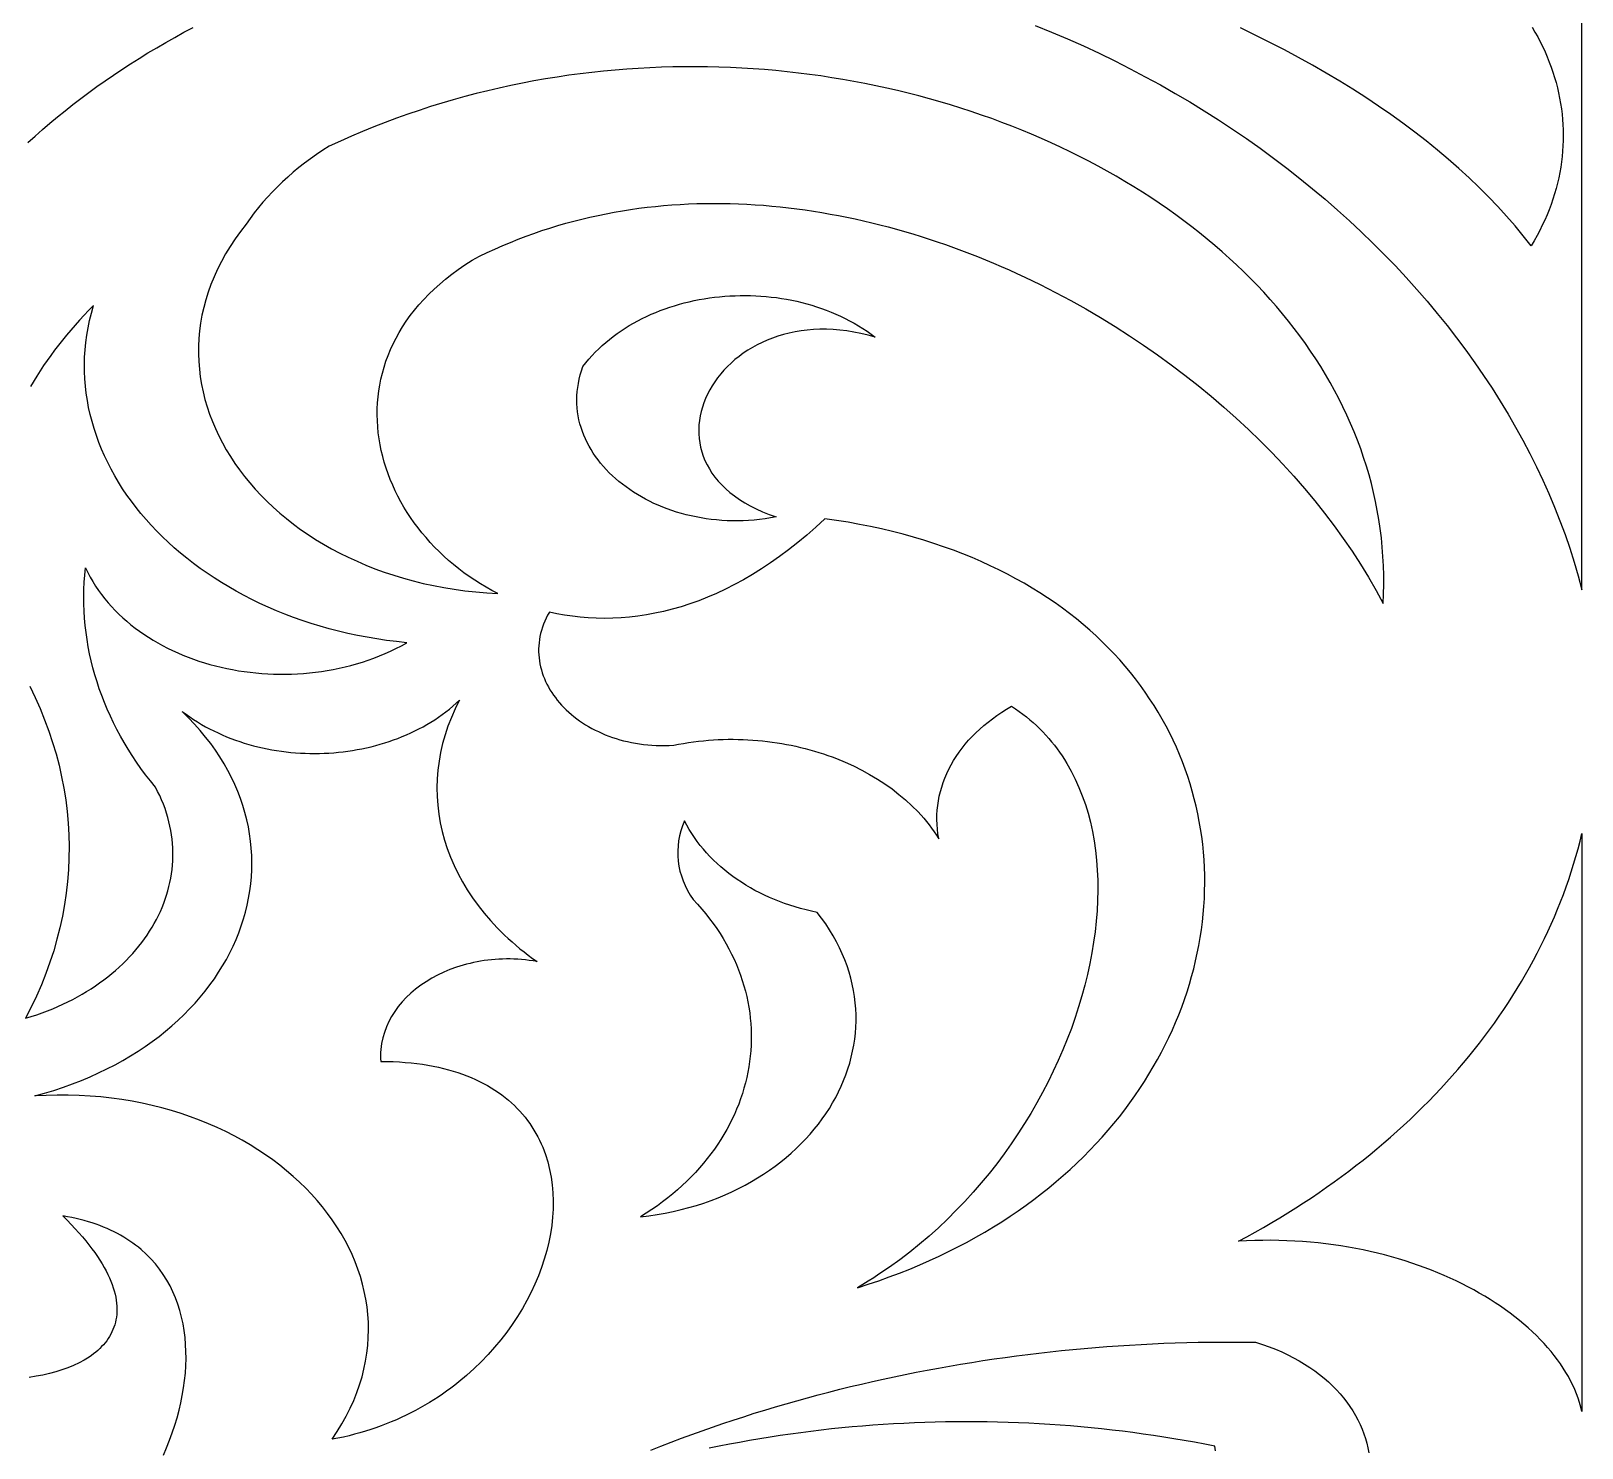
# Model space of a CAD drawing. Extents: x -1145 to -490, y -328 to 327.
# Drawn here: x -1092.2 to -1020, y 41 to 106.9 of the extents above; entities that cross this region are included whole.
import ezdxf

# ---------------------------------------------------------------- set-up
doc = ezdxf.new("R2010")
doc.units = 0
doc.layers.add('LAYER_1', color=18, linetype='CONTINUOUS')

msp = doc.modelspace()

# ---------------------------------------------------------------- linework, layer by layer
at = {"layer": 'LAYER_1'}
for points in [[(-1045.436, 107.208), (-1044.681, 106.9), (-1043.933, 106.581), (-1043.193, 106.252), (-1042.461, 105.911), (-1041.737, 105.559), (-1041.021, 105.197), (-1040.313, 104.824), (-1039.614, 104.441), (-1038.924, 104.048), (-1038.242, 103.646), (-1037.57, 103.233), (-1036.906, 102.811), (-1036.252, 102.38), (-1035.608, 101.94), (-1034.973, 101.491), (-1034.348, 101.033), (-1033.734, 100.567), (-1033.129, 100.092), (-1032.535, 99.609), (-1031.951, 99.118), (-1031.378, 98.619), (-1030.816, 98.113), (-1030.265, 97.599), (-1029.725, 97.078), (-1029.196, 96.55), (-1028.679, 96.015), (-1028.174, 95.474), (-1027.68, 94.926), (-1027.199, 94.371), (-1026.73, 93.811), (-1026.273, 93.244), (-1025.829, 92.672), (-1025.398, 92.094), (-1024.979, 91.511), (-1024.574, 90.922), (-1024.181, 90.329), (-1023.802, 89.73), (-1023.437, 89.127), (-1023.085, 88.52), (-1022.748, 87.908), (-1022.424, 87.292), (-1022.115, 86.673), (-1021.82, 86.049), (-1021.539, 85.422), (-1021.274, 84.792), (-1021.023, 84.158), (-1020.787, 83.522), (-1020.567, 82.882), (-1020.362, 82.24), (-1020.172, 81.596), (-1019.999, 80.949), (-1019.999, 118.664)], [(-1092.298, 101.757), (-1091.964, 102.061), (-1091.624, 102.361), (-1091.279, 102.658), (-1090.929, 102.951), (-1090.573, 103.241), (-1090.212, 103.527), (-1089.845, 103.809), (-1089.473, 104.087), (-1089.095, 104.362), (-1088.713, 104.633), (-1088.325, 104.9), (-1087.932, 105.163), (-1087.534, 105.422), (-1087.131, 105.677), (-1086.722, 105.928), (-1086.309, 106.174), (-1085.891, 106.417), (-1085.468, 106.655), (-1085.04, 106.889), (-1084.608, 107.119)], [(-1022.316, 107.127), (-1022.184, 106.9), (-1022.058, 106.672), (-1021.938, 106.442), (-1021.824, 106.211), (-1021.717, 105.978), (-1021.616, 105.743), (-1021.521, 105.507), (-1021.433, 105.27), (-1021.351, 105.031), (-1021.275, 104.791), (-1021.206, 104.55), (-1021.143, 104.308), (-1021.087, 104.065), (-1021.037, 103.821), (-1020.993, 103.577), (-1020.956, 103.331), (-1020.926, 103.085), (-1020.902, 102.839), (-1020.885, 102.592), (-1020.875, 102.344), (-1020.871, 102.096), (-1020.873, 101.848), (-1020.883, 101.6), (-1020.899, 101.352), (-1020.922, 101.103), (-1020.951, 100.855), (-1020.988, 100.607), (-1021.031, 100.359), (-1021.081, 100.111), (-1021.138, 99.864), (-1021.201, 99.617), (-1021.272, 99.37), (-1021.349, 99.125), (-1021.434, 98.88), (-1021.525, 98.635), (-1021.624, 98.392), (-1021.729, 98.149), (-1021.842, 97.908), (-1021.961, 97.668), (-1022.088, 97.428), (-1022.222, 97.19), (-1022.363, 96.954), (-1022.726, 97.419), (-1023.105, 97.88), (-1023.502, 98.337), (-1023.915, 98.79), (-1024.345, 99.239), (-1024.79, 99.683), (-1025.251, 100.123), (-1025.727, 100.557), (-1026.219, 100.987), (-1026.725, 101.412), (-1027.245, 101.832), (-1027.78, 102.247), (-1028.329, 102.656), (-1028.891, 103.06), (-1029.466, 103.457), (-1030.055, 103.85), (-1030.656, 104.236), (-1031.27, 104.616), (-1031.896, 104.989), (-1032.533, 105.357), (-1033.183, 105.718), (-1033.843, 106.072), (-1034.515, 106.42), (-1035.197, 106.76), (-1035.89, 107.094)], [(-1092.215, 76.458), (-1091.966, 75.943), (-1091.735, 75.423), (-1091.523, 74.901), (-1091.328, 74.375), (-1091.152, 73.847), (-1090.994, 73.315), (-1090.854, 72.782), (-1090.733, 72.246), (-1090.63, 71.709), (-1090.544, 71.17), (-1090.478, 70.63), (-1090.429, 70.089), (-1090.399, 69.547), (-1090.387, 69.005), (-1090.393, 68.462), (-1090.417, 67.92), (-1090.46, 67.378), (-1090.521, 66.837), (-1090.601, 66.297), (-1090.699, 65.758), (-1090.815, 65.221), (-1090.95, 64.685), (-1091.102, 64.152), (-1091.274, 63.62), (-1091.463, 63.092), (-1091.672, 62.566), (-1091.898, 62.043), (-1092.143, 61.524), (-1092.406, 61.008), (-1092.145, 61.089), (-1091.889, 61.174), (-1091.636, 61.263), (-1091.388, 61.357), (-1091.145, 61.456), (-1090.906, 61.558), (-1090.671, 61.665), (-1090.441, 61.775), (-1090.216, 61.89), (-1089.995, 62.008), (-1089.779, 62.131), (-1089.568, 62.257), (-1089.362, 62.386), (-1089.16, 62.52), (-1088.964, 62.656), (-1088.772, 62.796), (-1088.585, 62.94), (-1088.404, 63.086), (-1088.227, 63.236), (-1088.056, 63.388), (-1087.89, 63.544), (-1087.729, 63.702), (-1087.574, 63.863), (-1087.424, 64.027), (-1087.279, 64.193), (-1087.14, 64.362), (-1087.006, 64.533), (-1086.878, 64.707), (-1086.755, 64.883), (-1086.638, 65.061), (-1086.527, 65.241), (-1086.421, 65.423), (-1086.321, 65.606), (-1086.228, 65.792), (-1086.14, 65.979), (-1086.058, 66.168), (-1085.981, 66.359), (-1085.911, 66.551), (-1085.847, 66.744), (-1085.79, 66.939), (-1085.738, 67.135), (-1085.693, 67.332), (-1085.654, 67.529), (-1085.621, 67.728), (-1085.594, 67.928), (-1085.574, 68.128), (-1085.561, 68.33), (-1085.554, 68.531), (-1085.554, 68.733), (-1085.56, 68.936), (-1085.573, 69.139), (-1085.592, 69.342), (-1085.619, 69.545), (-1085.652, 69.749), (-1085.692, 69.952), (-1085.739, 70.155), (-1085.793, 70.358), (-1085.854, 70.561), (-1085.922, 70.764), (-1085.997, 70.966), (-1086.079, 71.167), (-1086.169, 71.368), (-1086.266, 71.568), (-1086.37, 71.767), (-1086.601, 72.054), (-1086.824, 72.343), (-1087.04, 72.636), (-1087.247, 72.932), (-1087.446, 73.23), (-1087.636, 73.531), (-1087.819, 73.835), (-1087.993, 74.141), (-1088.159, 74.449), (-1088.317, 74.76), (-1088.466, 75.073), (-1088.607, 75.388), (-1088.74, 75.705), (-1088.864, 76.024), (-1088.98, 76.344), (-1089.087, 76.667), (-1089.185, 76.99), (-1089.275, 77.316), (-1089.357, 77.642), (-1089.43, 77.97), (-1089.494, 78.3), (-1089.55, 78.63), (-1089.596, 78.961), (-1089.635, 79.293), (-1089.664, 79.626), (-1089.684, 79.96), (-1089.696, 80.294), (-1089.699, 80.628), (-1089.693, 80.963), (-1089.677, 81.299), (-1089.653, 81.634), (-1089.62, 81.97), (-1089.515, 81.751), (-1089.403, 81.537), (-1089.283, 81.327), (-1089.155, 81.122), (-1089.021, 80.921), (-1088.879, 80.725), (-1088.73, 80.533), (-1088.575, 80.346), (-1088.414, 80.163), (-1088.246, 79.985), (-1088.072, 79.812), (-1087.892, 79.644), (-1087.706, 79.48), (-1087.514, 79.322), (-1087.317, 79.168), (-1087.115, 79.019), (-1086.908, 78.875), (-1086.696, 78.736), (-1086.479, 78.603), (-1086.258, 78.474), (-1086.032, 78.35), (-1085.802, 78.232), (-1085.568, 78.119), (-1085.33, 78.011), (-1085.088, 77.909), (-1084.843, 77.811), (-1084.595, 77.72), (-1084.344, 77.633), (-1084.089, 77.552), (-1083.832, 77.477), (-1083.572, 77.407), (-1083.31, 77.343), (-1083.045, 77.284), (-1082.778, 77.231), (-1082.51, 77.184), (-1082.239, 77.142), (-1081.968, 77.107), (-1081.694, 77.077), (-1081.42, 77.053), (-1081.144, 77.035), (-1080.868, 77.023), (-1080.591, 77.016), (-1080.313, 77.016), (-1080.035, 77.022), (-1079.757, 77.035), (-1079.479, 77.053), (-1079.201, 77.077), (-1078.924, 77.108), (-1078.647, 77.145), (-1078.371, 77.189), (-1078.095, 77.238), (-1077.821, 77.295), (-1077.548, 77.357), (-1077.276, 77.426), (-1077.006, 77.502), (-1076.738, 77.584), (-1076.472, 77.673), (-1076.208, 77.769), (-1075.946, 77.871), (-1075.687, 77.98), (-1075.43, 78.095), (-1075.176, 78.218), (-1074.925, 78.347), (-1074.678, 78.484), (-1075.147, 78.534), (-1075.611, 78.593), (-1076.07, 78.661), (-1076.523, 78.739), (-1076.971, 78.825), (-1077.414, 78.92), (-1077.851, 79.024), (-1078.282, 79.135), (-1078.707, 79.256), (-1079.126, 79.384), (-1079.539, 79.52), (-1079.946, 79.664), (-1080.347, 79.816), (-1080.74, 79.975), (-1081.127, 80.141), (-1081.508, 80.315), (-1081.881, 80.496), (-1082.247, 80.683), (-1082.606, 80.878), (-1082.958, 81.079), (-1083.302, 81.286), (-1083.639, 81.5), (-1083.968, 81.719), (-1084.289, 81.945), (-1084.602, 82.177), (-1084.908, 82.414), (-1085.205, 82.657), (-1085.493, 82.906), (-1085.773, 83.159), (-1086.045, 83.418), (-1086.308, 83.681), (-1086.562, 83.95), (-1086.807, 84.223), (-1087.043, 84.5), (-1087.269, 84.782), (-1087.486, 85.068), (-1087.694, 85.358), (-1087.893, 85.652), (-1088.081, 85.95), (-1088.26, 86.251), (-1088.428, 86.556), (-1088.587, 86.864), (-1088.735, 87.175), (-1088.873, 87.489), (-1089, 87.806), (-1089.117, 88.126), (-1089.223, 88.448), (-1089.318, 88.773), (-1089.402, 89.1), (-1089.475, 89.429), (-1089.536, 89.76), (-1089.587, 90.092), (-1089.625, 90.427), (-1089.652, 90.762), (-1089.668, 91.1), (-1089.671, 91.438), (-1089.662, 91.777), (-1089.641, 92.117), (-1089.608, 92.458), (-1089.563, 92.8), (-1089.505, 93.142), (-1089.434, 93.484), (-1089.35, 93.827), (-1089.254, 94.169), (-1089.475, 93.945), (-1089.69, 93.72), (-1089.901, 93.492), (-1090.107, 93.263), (-1090.307, 93.033), (-1090.503, 92.801), (-1090.694, 92.567), (-1090.879, 92.332), (-1091.06, 92.095), (-1091.235, 91.857), (-1091.406, 91.618), (-1091.571, 91.377), (-1091.887, 90.891), (-1092.182, 90.401)], [(-1085.998, 40.677), (-1085.849, 41.024), (-1085.711, 41.371), (-1085.584, 41.72), (-1085.468, 42.069), (-1085.363, 42.419), (-1085.27, 42.768), (-1085.188, 43.116), (-1085.117, 43.463), (-1085.059, 43.809), (-1085.012, 44.153), (-1084.977, 44.495), (-1084.955, 44.834), (-1084.945, 45.171), (-1084.947, 45.503), (-1084.962, 45.832), (-1084.99, 46.157), (-1085.03, 46.477), (-1085.084, 46.792), (-1085.151, 47.102), (-1085.231, 47.405), (-1085.325, 47.703), (-1085.433, 47.994), (-1085.554, 48.278), (-1085.689, 48.554), (-1085.839, 48.823), (-1086.002, 49.084), (-1086.18, 49.336), (-1086.373, 49.578), (-1086.58, 49.812), (-1086.802, 50.036), (-1087.039, 50.249), (-1087.163, 50.352), (-1087.291, 50.452), (-1087.422, 50.549), (-1087.558, 50.644), (-1087.697, 50.736), (-1087.84, 50.824), (-1087.988, 50.91), (-1088.139, 50.993), (-1088.294, 51.073), (-1088.453, 51.149), (-1088.615, 51.223), (-1088.782, 51.293), (-1088.953, 51.36), (-1089.128, 51.424), (-1089.307, 51.485), (-1089.49, 51.542), (-1089.677, 51.595), (-1089.868, 51.646), (-1090.063, 51.692), (-1090.262, 51.735), (-1090.466, 51.774), (-1090.673, 51.81), (-1090.473, 51.61), (-1090.282, 51.412), (-1090.099, 51.217), (-1089.926, 51.025), (-1089.762, 50.836), (-1089.607, 50.649), (-1089.46, 50.465), (-1089.322, 50.284), (-1089.192, 50.105), (-1089.07, 49.93), (-1088.957, 49.757), (-1088.852, 49.586), (-1088.754, 49.419), (-1088.665, 49.254), (-1088.583, 49.092), (-1088.509, 48.932), (-1088.443, 48.776), (-1088.383, 48.622), (-1088.331, 48.47), (-1088.287, 48.322), (-1088.249, 48.176), (-1088.218, 48.032), (-1088.194, 47.892), (-1088.176, 47.754), (-1088.166, 47.619), (-1088.161, 47.486), (-1088.163, 47.357), (-1088.171, 47.229), (-1088.185, 47.105), (-1088.205, 46.983), (-1088.231, 46.864), (-1088.263, 46.747), (-1088.3, 46.634), (-1088.343, 46.522), (-1088.392, 46.414), (-1088.445, 46.308), (-1088.504, 46.205), (-1088.567, 46.104), (-1088.636, 46.006), (-1088.709, 45.911), (-1088.788, 45.818), (-1088.87, 45.728), (-1088.957, 45.641), (-1089.049, 45.556), (-1089.144, 45.474), (-1089.244, 45.394), (-1089.348, 45.317), (-1089.455, 45.243), (-1089.682, 45.102), (-1089.922, 44.972), (-1090.176, 44.852), (-1090.441, 44.742), (-1090.718, 44.643), (-1091.005, 44.554), (-1091.302, 44.475), (-1091.607, 44.406), (-1091.92, 44.348), (-1092.239, 44.3)], [(-1063.321, 40.919), (-1062.848, 41.105), (-1062.373, 41.288), (-1061.896, 41.467), (-1061.417, 41.643), (-1060.937, 41.815), (-1060.454, 41.984), (-1059.97, 42.15), (-1059.483, 42.312), (-1058.995, 42.47), (-1058.505, 42.626), (-1058.014, 42.778), (-1057.521, 42.926), (-1057.026, 43.071), (-1056.529, 43.212), (-1056.031, 43.35), (-1055.532, 43.484), (-1055.031, 43.615), (-1054.528, 43.743), (-1054.024, 43.867), (-1053.518, 43.987), (-1053.012, 44.104), (-1052.503, 44.217), (-1051.994, 44.327), (-1051.483, 44.434), (-1050.971, 44.536), (-1050.457, 44.636), (-1049.943, 44.731), (-1049.427, 44.823), (-1048.91, 44.912), (-1048.392, 44.997), (-1047.873, 45.078), (-1047.353, 45.156), (-1046.832, 45.23), (-1046.31, 45.3), (-1045.787, 45.367), (-1045.264, 45.43), (-1044.739, 45.49), (-1044.213, 45.546), (-1043.687, 45.598), (-1043.16, 45.647), (-1042.632, 45.692), (-1042.103, 45.733), (-1041.574, 45.771), (-1041.044, 45.805), (-1040.513, 45.835), (-1039.982, 45.862), (-1039.45, 45.885), (-1038.918, 45.904), (-1038.385, 45.92), (-1037.852, 45.932), (-1037.318, 45.94), (-1036.784, 45.944), (-1036.25, 45.945), (-1035.715, 45.942), (-1035.18, 45.935), (-1034.861, 45.833), (-1034.552, 45.723), (-1034.253, 45.606), (-1033.963, 45.482), (-1033.683, 45.352), (-1033.413, 45.214), (-1033.153, 45.071), (-1032.902, 44.921), (-1032.661, 44.766), (-1032.43, 44.605), (-1032.209, 44.438), (-1031.998, 44.267), (-1031.796, 44.09), (-1031.605, 43.909), (-1031.423, 43.724), (-1031.251, 43.534), (-1031.089, 43.34), (-1030.936, 43.143), (-1030.794, 42.942), (-1030.662, 42.737), (-1030.539, 42.53), (-1030.426, 42.32), (-1030.324, 42.108), (-1030.231, 41.893), (-1030.148, 41.676), (-1030.075, 41.457), (-1030.012, 41.236), (-1029.959, 41.014), (-1029.916, 40.791)], [(-1037.051, 40.887), (-1037.074, 41.094), (-1037.549, 41.188), (-1038.026, 41.277), (-1038.503, 41.362), (-1038.981, 41.444), (-1039.459, 41.521), (-1039.939, 41.594), (-1040.419, 41.663), (-1040.899, 41.729), (-1041.381, 41.79), (-1041.862, 41.847), (-1042.345, 41.901), (-1042.827, 41.95), (-1043.31, 41.995), (-1043.793, 42.037), (-1044.277, 42.074), (-1044.761, 42.108), (-1045.245, 42.137), (-1045.73, 42.163), (-1046.214, 42.184), (-1046.699, 42.202), (-1047.183, 42.215), (-1047.668, 42.225), (-1048.153, 42.231), (-1048.637, 42.232), (-1049.122, 42.23), (-1049.606, 42.224), (-1050.09, 42.214), (-1050.574, 42.2), (-1051.058, 42.182), (-1051.541, 42.16), (-1052.024, 42.134), (-1052.506, 42.104), (-1052.988, 42.071), (-1053.47, 42.033), (-1053.951, 41.991), (-1054.431, 41.946), (-1054.911, 41.897), (-1055.391, 41.843), (-1055.869, 41.786), (-1056.347, 41.725), (-1056.824, 41.66), (-1057.3, 41.591), (-1057.775, 41.518), (-1058.25, 41.442), (-1058.723, 41.361), (-1059.196, 41.276), (-1059.667, 41.188), (-1060.137, 41.096), (-1060.607, 41)]]:
    msp.add_lwpolyline(points, dxfattribs=at)
for points in [[(-1029.247, 80.303), (-1029.228, 80.748), (-1029.219, 81.191), (-1029.221, 81.631), (-1029.234, 82.069), (-1029.256, 82.504), (-1029.289, 82.936), (-1029.332, 83.366), (-1029.385, 83.793), (-1029.448, 84.217), (-1029.52, 84.638), (-1029.603, 85.057), (-1029.694, 85.473), (-1029.796, 85.886), (-1029.906, 86.295), (-1030.026, 86.702), (-1030.155, 87.106), (-1030.293, 87.507), (-1030.441, 87.904), (-1030.596, 88.298), (-1030.761, 88.689), (-1030.935, 89.077), (-1031.117, 89.461), (-1031.307, 89.842), (-1031.506, 90.219), (-1031.713, 90.593), (-1031.928, 90.964), (-1032.151, 91.331), (-1032.382, 91.694), (-1032.621, 92.053), (-1032.868, 92.409), (-1033.123, 92.761), (-1033.385, 93.109), (-1033.654, 93.453), (-1033.931, 93.794), (-1034.215, 94.13), (-1034.506, 94.462), (-1034.804, 94.791), (-1035.11, 95.115), (-1035.422, 95.435), (-1035.74, 95.751), (-1036.066, 96.062), (-1036.398, 96.37), (-1036.736, 96.673), (-1037.081, 96.971), (-1037.432, 97.265), (-1037.789, 97.555), (-1038.152, 97.84), (-1038.521, 98.121), (-1038.895, 98.396), (-1039.276, 98.668), (-1039.662, 98.934), (-1040.054, 99.196), (-1040.451, 99.453), (-1040.853, 99.705), (-1041.261, 99.952), (-1041.674, 100.195), (-1042.092, 100.432), (-1042.514, 100.664), (-1042.942, 100.891), (-1043.374, 101.113), (-1043.811, 101.33), (-1044.252, 101.541), (-1044.698, 101.748), (-1045.148, 101.949), (-1045.602, 102.144), (-1046.061, 102.334), (-1046.523, 102.519), (-1046.99, 102.698), (-1047.46, 102.872), (-1047.933, 103.04), (-1048.411, 103.202), (-1048.892, 103.359), (-1049.376, 103.51), (-1049.864, 103.655), (-1050.354, 103.794), (-1050.848, 103.928), (-1051.345, 104.055), (-1051.845, 104.177), (-1052.347, 104.292), (-1052.853, 104.401), (-1053.36, 104.505), (-1053.871, 104.602), (-1054.383, 104.693), (-1054.898, 104.777), (-1055.416, 104.856), (-1055.935, 104.927), (-1056.456, 104.993), (-1056.979, 105.052), (-1057.504, 105.105), (-1058.03, 105.151), (-1058.559, 105.19), (-1059.088, 105.223), (-1059.619, 105.249), (-1060.151, 105.269), (-1060.685, 105.281), (-1061.219, 105.287), (-1061.755, 105.286), (-1062.291, 105.278), (-1062.828, 105.263), (-1063.366, 105.241), (-1063.904, 105.212), (-1064.443, 105.176), (-1064.982, 105.133), (-1065.521, 105.082), (-1066.061, 105.024), (-1066.6, 104.959), (-1067.14, 104.887), (-1067.679, 104.807), (-1068.218, 104.72), (-1068.757, 104.625), (-1069.295, 104.523), (-1069.833, 104.413), (-1070.37, 104.296), (-1070.907, 104.171), (-1071.442, 104.038), (-1071.977, 103.898), (-1072.51, 103.749), (-1073.043, 103.593), (-1073.574, 103.429), (-1074.103, 103.257), (-1074.632, 103.077), (-1075.158, 102.889), (-1075.683, 102.693), (-1076.206, 102.489), (-1076.728, 102.276), (-1077.247, 102.055), (-1077.765, 101.826), (-1078.28, 101.589), (-1078.577, 101.4), (-1078.867, 101.206), (-1079.15, 101.006), (-1079.426, 100.801), (-1079.695, 100.591), (-1079.956, 100.375), (-1080.21, 100.155), (-1080.457, 99.929), (-1080.695, 99.699), (-1080.926, 99.465), (-1081.149, 99.225), (-1081.364, 98.982), (-1081.571, 98.734), (-1081.769, 98.481), (-1081.959, 98.225), (-1082.14, 97.965), (-1082.407, 97.622), (-1082.657, 97.277), (-1082.889, 96.928), (-1083.103, 96.578), (-1083.299, 96.225), (-1083.479, 95.871), (-1083.641, 95.515), (-1083.787, 95.157), (-1083.916, 94.799), (-1084.028, 94.439), (-1084.124, 94.079), (-1084.204, 93.719), (-1084.267, 93.359), (-1084.315, 92.998), (-1084.348, 92.639), (-1084.364, 92.28), (-1084.366, 91.921), (-1084.352, 91.564), (-1084.324, 91.209), (-1084.28, 90.855), (-1084.223, 90.503), (-1084.15, 90.153), (-1084.064, 89.806), (-1083.963, 89.461), (-1083.849, 89.12), (-1083.72, 88.781), (-1083.579, 88.446), (-1083.424, 88.115), (-1083.255, 87.788), (-1083.074, 87.464), (-1082.88, 87.146), (-1082.673, 86.832), (-1082.454, 86.523), (-1082.223, 86.219), (-1081.979, 85.92), (-1081.723, 85.628), (-1081.456, 85.341), (-1081.177, 85.061), (-1080.887, 84.787), (-1080.585, 84.519), (-1080.273, 84.259), (-1079.949, 84.006), (-1079.615, 83.76), (-1079.27, 83.522), (-1078.915, 83.293), (-1078.55, 83.071), (-1078.174, 82.858), (-1077.789, 82.653), (-1077.394, 82.458), (-1076.99, 82.272), (-1076.576, 82.095), (-1076.154, 81.928), (-1075.722, 81.771), (-1075.282, 81.624), (-1074.833, 81.488), (-1074.375, 81.363), (-1073.909, 81.248), (-1073.436, 81.145), (-1072.954, 81.053), (-1072.465, 80.973), (-1071.968, 80.905), (-1071.464, 80.85), (-1070.952, 80.807), (-1070.434, 80.776), (-1070.711, 80.92), (-1070.984, 81.071), (-1071.251, 81.229), (-1071.512, 81.394), (-1071.767, 81.565), (-1072.016, 81.743), (-1072.26, 81.927), (-1072.497, 82.118), (-1072.727, 82.314), (-1072.951, 82.515), (-1073.169, 82.722), (-1073.379, 82.934), (-1073.583, 83.152), (-1073.78, 83.374), (-1073.97, 83.6), (-1074.152, 83.831), (-1074.327, 84.067), (-1074.494, 84.306), (-1074.653, 84.55), (-1074.805, 84.797), (-1074.948, 85.047), (-1075.084, 85.301), (-1075.211, 85.557), (-1075.33, 85.817), (-1075.44, 86.079), (-1075.542, 86.344), (-1075.635, 86.611), (-1075.719, 86.88), (-1075.793, 87.151), (-1075.859, 87.423), (-1075.915, 87.698), (-1075.962, 87.973), (-1075.999, 88.249), (-1076.026, 88.527), (-1076.044, 88.805), (-1076.051, 89.084), (-1076.049, 89.362), (-1076.036, 89.641), (-1076.012, 89.92), (-1075.978, 90.199), (-1075.933, 90.477), (-1075.878, 90.754), (-1075.811, 91.031), (-1075.734, 91.306), (-1075.645, 91.581), (-1075.545, 91.853), (-1075.433, 92.124), (-1075.309, 92.394), (-1075.174, 92.661), (-1075.027, 92.926), (-1074.868, 93.188), (-1074.696, 93.448), (-1074.513, 93.705), (-1074.317, 93.959), (-1074.108, 94.209), (-1073.886, 94.457), (-1073.652, 94.7), (-1073.405, 94.94), (-1073.144, 95.175), (-1072.87, 95.407), (-1072.583, 95.634), (-1072.282, 95.856), (-1071.968, 96.074), (-1071.639, 96.287), (-1071.286, 96.465), (-1070.93, 96.637), (-1070.572, 96.803), (-1070.212, 96.962), (-1069.851, 97.114), (-1069.488, 97.26), (-1069.123, 97.399), (-1068.757, 97.532), (-1068.389, 97.659), (-1068.02, 97.779), (-1067.649, 97.893), (-1067.277, 98.001), (-1066.904, 98.102), (-1066.529, 98.198), (-1066.153, 98.287), (-1065.776, 98.371), (-1065.398, 98.448), (-1065.019, 98.519), (-1064.639, 98.585), (-1064.258, 98.644), (-1063.876, 98.698), (-1063.493, 98.746), (-1063.11, 98.789), (-1062.725, 98.825), (-1062.34, 98.856), (-1061.955, 98.882), (-1061.569, 98.902), (-1061.182, 98.916), (-1060.795, 98.925), (-1060.408, 98.928), (-1060.02, 98.926), (-1059.632, 98.919), (-1059.243, 98.907), (-1058.855, 98.889), (-1058.466, 98.866), (-1058.077, 98.838), (-1057.689, 98.805), (-1057.3, 98.767), (-1056.911, 98.724), (-1056.523, 98.675), (-1056.134, 98.622), (-1055.746, 98.564), (-1055.359, 98.502), (-1054.971, 98.434), (-1054.584, 98.362), (-1054.198, 98.285), (-1053.812, 98.203), (-1053.426, 98.117), (-1053.042, 98.026), (-1052.658, 97.931), (-1052.274, 97.831), (-1051.892, 97.727), (-1051.51, 97.618), (-1051.129, 97.506), (-1050.749, 97.388), (-1050.37, 97.267), (-1049.993, 97.141), (-1049.616, 97.012), (-1049.24, 96.878), (-1048.866, 96.74), (-1048.493, 96.598), (-1048.121, 96.452), (-1047.751, 96.302), (-1047.382, 96.148), (-1047.015, 95.991), (-1046.649, 95.83), (-1046.285, 95.665), (-1045.922, 95.496), (-1045.562, 95.323), (-1045.203, 95.147), (-1044.49, 94.785), (-1043.785, 94.408), (-1043.088, 94.018), (-1042.4, 93.614), (-1041.721, 93.198), (-1041.051, 92.77), (-1040.391, 92.329), (-1039.742, 91.877), (-1039.103, 91.413), (-1038.475, 90.938), (-1037.859, 90.452), (-1037.255, 89.957), (-1036.663, 89.451), (-1036.085, 88.936), (-1035.519, 88.411), (-1034.968, 87.878), (-1034.43, 87.336), (-1033.908, 86.786), (-1033.4, 86.228), (-1032.908, 85.663), (-1032.432, 85.091), (-1031.972, 84.512), (-1031.529, 83.927), (-1031.103, 83.336), (-1030.695, 82.739), (-1030.304, 82.137), (-1029.933, 81.53), (-1029.58, 80.919)], [(-1066.476, 91.336), (-1066.341, 91.51), (-1066.2, 91.68), (-1066.053, 91.845), (-1065.902, 92.006), (-1065.745, 92.162), (-1065.583, 92.313), (-1065.416, 92.46), (-1065.245, 92.602), (-1065.069, 92.74), (-1064.889, 92.872), (-1064.704, 93.001), (-1064.515, 93.124), (-1064.323, 93.243), (-1064.126, 93.357), (-1063.926, 93.466), (-1063.723, 93.571), (-1063.516, 93.671), (-1063.306, 93.766), (-1063.093, 93.856), (-1062.878, 93.941), (-1062.659, 94.022), (-1062.438, 94.098), (-1062.214, 94.168), (-1061.989, 94.234), (-1061.761, 94.296), (-1061.531, 94.352), (-1061.3, 94.403), (-1061.067, 94.449), (-1060.832, 94.491), (-1060.596, 94.527), (-1060.359, 94.559), (-1060.121, 94.585), (-1059.882, 94.606), (-1059.642, 94.623), (-1059.402, 94.634), (-1059.161, 94.641), (-1058.92, 94.642), (-1058.679, 94.638), (-1058.438, 94.629), (-1058.197, 94.615), (-1057.957, 94.595), (-1057.717, 94.571), (-1057.477, 94.542), (-1057.239, 94.507), (-1057.001, 94.467), (-1056.765, 94.422), (-1056.53, 94.371), (-1056.296, 94.316), (-1056.064, 94.255), (-1055.834, 94.189), (-1055.605, 94.117), (-1055.379, 94.04), (-1055.155, 93.958), (-1054.933, 93.871), (-1054.714, 93.778), (-1054.497, 93.68), (-1054.283, 93.576), (-1054.072, 93.467), (-1053.864, 93.353), (-1053.66, 93.233), (-1053.458, 93.108), (-1053.261, 92.977), (-1053.067, 92.841), (-1052.877, 92.7), (-1053.215, 92.796), (-1053.548, 92.877), (-1053.877, 92.943), (-1054.202, 92.996), (-1054.521, 93.035), (-1054.836, 93.06), (-1055.145, 93.073), (-1055.449, 93.073), (-1055.747, 93.06), (-1056.04, 93.036), (-1056.326, 93), (-1056.606, 92.953), (-1056.88, 92.896), (-1057.147, 92.828), (-1057.407, 92.749), (-1057.66, 92.662), (-1057.906, 92.565), (-1058.144, 92.459), (-1058.374, 92.344), (-1058.597, 92.221), (-1058.812, 92.091), (-1059.018, 91.953), (-1059.216, 91.808), (-1059.405, 91.656), (-1059.585, 91.498), (-1059.756, 91.334), (-1059.918, 91.165), (-1060.07, 90.99), (-1060.213, 90.81), (-1060.345, 90.626), (-1060.468, 90.438), (-1060.58, 90.246), (-1060.681, 90.05), (-1060.772, 89.852), (-1060.852, 89.651), (-1060.921, 89.448), (-1060.978, 89.243), (-1061.024, 89.036), (-1061.058, 88.828), (-1061.08, 88.619), (-1061.09, 88.41), (-1061.087, 88.201), (-1061.072, 87.993), (-1061.044, 87.785), (-1061.003, 87.578), (-1060.949, 87.372), (-1060.882, 87.168), (-1060.801, 86.967), (-1060.706, 86.768), (-1060.597, 86.572), (-1060.474, 86.379), (-1060.336, 86.19), (-1060.184, 86.005), (-1060.017, 85.824), (-1059.835, 85.648), (-1059.638, 85.477), (-1059.425, 85.312), (-1059.197, 85.153), (-1058.953, 84.999), (-1058.693, 84.853), (-1058.416, 84.713), (-1058.123, 84.581), (-1057.814, 84.457), (-1057.487, 84.34), (-1057.747, 84.293), (-1058.005, 84.252), (-1058.262, 84.219), (-1058.518, 84.193), (-1058.773, 84.174), (-1059.026, 84.161), (-1059.277, 84.155), (-1059.527, 84.156), (-1059.775, 84.163), (-1060.021, 84.176), (-1060.265, 84.196), (-1060.506, 84.222), (-1060.746, 84.253), (-1060.982, 84.291), (-1061.216, 84.335), (-1061.447, 84.384), (-1061.675, 84.438), (-1061.899, 84.499), (-1062.121, 84.564), (-1062.339, 84.635), (-1062.554, 84.711), (-1062.765, 84.792), (-1062.972, 84.878), (-1063.175, 84.969), (-1063.374, 85.065), (-1063.569, 85.165), (-1063.759, 85.27), (-1063.945, 85.379), (-1064.126, 85.492), (-1064.303, 85.61), (-1064.474, 85.731), (-1064.641, 85.857), (-1064.802, 85.987), (-1064.958, 86.12), (-1065.109, 86.257), (-1065.254, 86.397), (-1065.393, 86.541), (-1065.526, 86.689), (-1065.654, 86.839), (-1065.775, 86.993), (-1065.89, 87.149), (-1065.998, 87.309), (-1066.1, 87.471), (-1066.195, 87.636), (-1066.283, 87.804), (-1066.365, 87.974), (-1066.439, 88.146), (-1066.506, 88.321), (-1066.565, 88.498), (-1066.617, 88.677), (-1066.662, 88.858), (-1066.698, 89.04), (-1066.727, 89.225), (-1066.747, 89.411), (-1066.759, 89.598), (-1066.763, 89.787), (-1066.758, 89.977), (-1066.745, 90.169), (-1066.723, 90.361), (-1066.692, 90.554), (-1066.652, 90.749), (-1066.603, 90.944), (-1066.544, 91.14)], [(-1068.041, 79.912), (-1068.12, 79.771), (-1068.192, 79.629), (-1068.256, 79.487), (-1068.314, 79.344), (-1068.365, 79.201), (-1068.41, 79.058), (-1068.448, 78.914), (-1068.479, 78.771), (-1068.504, 78.628), (-1068.522, 78.485), (-1068.534, 78.342), (-1068.54, 78.2), (-1068.539, 78.058), (-1068.533, 77.916), (-1068.52, 77.776), (-1068.502, 77.636), (-1068.478, 77.497), (-1068.448, 77.359), (-1068.412, 77.221), (-1068.371, 77.086), (-1068.325, 76.951), (-1068.272, 76.818), (-1068.215, 76.686), (-1068.152, 76.555), (-1068.084, 76.427), (-1068.011, 76.3), (-1067.933, 76.175), (-1067.85, 76.051), (-1067.762, 75.93), (-1067.67, 75.811), (-1067.573, 75.694), (-1067.471, 75.58), (-1067.364, 75.468), (-1067.253, 75.358), (-1067.138, 75.251), (-1067.018, 75.147), (-1066.895, 75.045), (-1066.767, 74.947), (-1066.635, 74.851), (-1066.499, 74.758), (-1066.359, 74.669), (-1066.215, 74.583), (-1066.068, 74.5), (-1065.917, 74.421), (-1065.762, 74.346), (-1065.604, 74.274), (-1065.443, 74.205), (-1065.278, 74.141), (-1065.11, 74.081), (-1064.939, 74.025), (-1064.765, 73.972), (-1064.587, 73.924), (-1064.407, 73.881), (-1064.224, 73.842), (-1064.039, 73.807), (-1063.85, 73.777), (-1063.659, 73.752), (-1063.466, 73.732), (-1063.27, 73.717), (-1063.071, 73.706), (-1062.871, 73.701), (-1062.668, 73.701), (-1062.463, 73.706), (-1062.256, 73.717), (-1062.026, 73.762), (-1061.796, 73.802), (-1061.565, 73.839), (-1061.335, 73.872), (-1061.104, 73.9), (-1060.873, 73.925), (-1060.642, 73.945), (-1060.411, 73.962), (-1060.18, 73.975), (-1059.949, 73.984), (-1059.719, 73.989), (-1059.489, 73.99), (-1059.259, 73.987), (-1059.03, 73.981), (-1058.802, 73.97), (-1058.574, 73.956), (-1058.347, 73.939), (-1058.121, 73.917), (-1057.896, 73.892), (-1057.672, 73.863), (-1057.449, 73.831), (-1057.227, 73.795), (-1057.006, 73.755), (-1056.786, 73.712), (-1056.568, 73.666), (-1056.351, 73.616), (-1056.136, 73.562), (-1055.922, 73.505), (-1055.71, 73.445), (-1055.5, 73.381), (-1055.292, 73.313), (-1055.085, 73.243), (-1054.88, 73.169), (-1054.678, 73.092), (-1054.279, 72.927), (-1053.889, 72.75), (-1053.509, 72.56), (-1053.14, 72.358), (-1052.781, 72.143), (-1052.433, 71.917), (-1052.098, 71.678), (-1051.775, 71.428), (-1051.466, 71.166), (-1051.17, 70.892), (-1050.889, 70.608), (-1050.624, 70.313), (-1050.496, 70.161), (-1050.373, 70.007), (-1050.254, 69.85), (-1050.139, 69.69), (-1050.029, 69.528), (-1049.922, 69.363), (-1049.959, 69.586), (-1049.986, 69.808), (-1050.003, 70.03), (-1050.009, 70.251), (-1050.006, 70.471), (-1049.993, 70.691), (-1049.971, 70.91), (-1049.938, 71.127), (-1049.897, 71.343), (-1049.846, 71.557), (-1049.785, 71.77), (-1049.716, 71.981), (-1049.637, 72.189), (-1049.549, 72.396), (-1049.452, 72.6), (-1049.347, 72.801), (-1049.233, 72.999), (-1049.11, 73.195), (-1048.978, 73.387), (-1048.838, 73.576), (-1048.69, 73.762), (-1048.533, 73.944), (-1048.369, 74.122), (-1048.196, 74.296), (-1048.015, 74.467), (-1047.827, 74.632), (-1047.63, 74.793), (-1047.426, 74.95), (-1047.214, 75.102), (-1046.995, 75.248), (-1046.769, 75.39), (-1046.535, 75.526), (-1046.356, 75.409), (-1046.182, 75.288), (-1046.013, 75.163), (-1045.847, 75.035), (-1045.686, 74.903), (-1045.529, 74.767), (-1045.376, 74.627), (-1045.227, 74.484), (-1045.082, 74.337), (-1044.942, 74.187), (-1044.805, 74.034), (-1044.673, 73.877), (-1044.545, 73.717), (-1044.421, 73.554), (-1044.301, 73.387), (-1044.185, 73.217), (-1044.073, 73.045), (-1043.965, 72.869), (-1043.761, 72.509), (-1043.573, 72.137), (-1043.401, 71.755), (-1043.245, 71.362), (-1043.104, 70.96), (-1042.979, 70.548), (-1042.869, 70.127), (-1042.775, 69.698), (-1042.696, 69.26), (-1042.632, 68.815), (-1042.582, 68.363), (-1042.548, 67.904), (-1042.529, 67.439), (-1042.525, 66.968), (-1042.535, 66.492), (-1042.559, 66.012), (-1042.598, 65.526), (-1042.651, 65.038), (-1042.718, 64.545), (-1042.8, 64.05), (-1042.895, 63.552), (-1043.005, 63.052), (-1043.128, 62.551), (-1043.264, 62.049), (-1043.415, 61.546), (-1043.578, 61.042), (-1043.755, 60.54), (-1043.946, 60.038), (-1044.149, 59.537), (-1044.366, 59.038), (-1044.595, 58.541), (-1044.837, 58.046), (-1045.092, 57.555), (-1045.36, 57.068), (-1045.64, 56.584), (-1045.933, 56.105), (-1046.237, 55.631), (-1046.555, 55.162), (-1046.884, 54.699), (-1047.225, 54.243), (-1047.578, 53.793), (-1047.943, 53.35), (-1048.319, 52.916), (-1048.707, 52.489), (-1049.107, 52.072), (-1049.518, 51.663), (-1049.94, 51.264), (-1050.373, 50.875), (-1050.818, 50.496), (-1051.273, 50.129), (-1051.739, 49.773), (-1052.216, 49.429), (-1052.704, 49.097), (-1052.951, 48.936), (-1053.202, 48.778), (-1053.455, 48.624), (-1053.71, 48.472), (-1053.207, 48.632), (-1052.712, 48.799), (-1052.225, 48.973), (-1051.745, 49.153), (-1051.274, 49.34), (-1050.81, 49.534), (-1050.354, 49.733), (-1049.906, 49.939), (-1049.465, 50.151), (-1049.033, 50.369), (-1048.608, 50.593), (-1048.191, 50.823), (-1047.782, 51.058), (-1047.382, 51.298), (-1046.988, 51.544), (-1046.603, 51.795), (-1046.226, 52.052), (-1045.857, 52.313), (-1045.495, 52.579), (-1045.142, 52.85), (-1044.796, 53.126), (-1044.459, 53.406), (-1044.129, 53.69), (-1043.807, 53.979), (-1043.493, 54.272), (-1043.188, 54.569), (-1042.89, 54.87), (-1042.6, 55.175), (-1042.318, 55.483), (-1042.045, 55.795), (-1041.779, 56.11), (-1041.521, 56.429), (-1041.271, 56.751), (-1041.03, 57.076), (-1040.796, 57.404), (-1040.57, 57.735), (-1040.353, 58.068), (-1040.143, 58.404), (-1039.942, 58.743), (-1039.749, 59.084), (-1039.563, 59.427), (-1039.386, 59.772), (-1039.217, 60.12), (-1039.056, 60.469), (-1038.903, 60.82), (-1038.759, 61.173), (-1038.622, 61.527), (-1038.494, 61.882), (-1038.373, 62.239), (-1038.261, 62.597), (-1038.157, 62.956), (-1038.061, 63.316), (-1037.974, 63.677), (-1037.894, 64.038), (-1037.823, 64.4), (-1037.76, 64.763), (-1037.705, 65.126), (-1037.658, 65.489), (-1037.62, 65.852), (-1037.589, 66.215), (-1037.567, 66.578), (-1037.554, 66.94), (-1037.548, 67.302), (-1037.551, 67.664), (-1037.562, 68.025), (-1037.581, 68.386), (-1037.609, 68.745), (-1037.644, 69.103), (-1037.688, 69.461), (-1037.741, 69.817), (-1037.801, 70.172), (-1037.87, 70.525), (-1037.948, 70.877), (-1038.033, 71.226), (-1038.127, 71.575), (-1038.23, 71.921), (-1038.34, 72.265), (-1038.459, 72.607), (-1038.587, 72.946), (-1038.723, 73.283), (-1038.867, 73.618), (-1039.019, 73.95), (-1039.18, 74.279), (-1039.349, 74.605), (-1039.527, 74.929), (-1039.713, 75.249), (-1039.908, 75.565), (-1040.111, 75.879), (-1040.322, 76.189), (-1040.542, 76.495), (-1040.77, 76.797), (-1041.007, 77.096), (-1041.252, 77.391), (-1041.506, 77.681), (-1041.768, 77.967), (-1042.039, 78.249), (-1042.318, 78.527), (-1042.606, 78.8), (-1042.902, 79.068), (-1043.206, 79.331), (-1043.52, 79.589), (-1043.841, 79.843), (-1044.172, 80.091), (-1044.51, 80.333), (-1044.858, 80.571), (-1045.214, 80.803), (-1045.578, 81.029), (-1045.951, 81.249), (-1046.333, 81.464), (-1046.723, 81.672), (-1047.122, 81.874), (-1047.529, 82.07), (-1047.945, 82.26), (-1048.37, 82.443), (-1048.803, 82.619), (-1049.245, 82.789), (-1049.696, 82.952), (-1050.155, 83.108), (-1050.623, 83.257), (-1051.1, 83.398), (-1051.585, 83.532), (-1052.079, 83.659), (-1052.581, 83.778), (-1053.092, 83.889), (-1053.612, 83.993), (-1054.141, 84.089), (-1054.678, 84.176), (-1055.224, 84.256), (-1055.645, 83.867), (-1056.066, 83.497), (-1056.488, 83.145), (-1056.909, 82.813), (-1057.331, 82.498), (-1057.752, 82.201), (-1058.173, 81.922), (-1058.594, 81.66), (-1059.013, 81.416), (-1059.432, 81.188), (-1059.849, 80.977), (-1060.266, 80.782), (-1060.68, 80.603), (-1061.093, 80.44), (-1061.505, 80.293), (-1061.914, 80.161), (-1062.321, 80.044), (-1062.726, 79.941), (-1063.128, 79.853), (-1063.527, 79.78), (-1063.924, 79.72), (-1064.317, 79.674), (-1064.707, 79.642), (-1065.094, 79.623), (-1065.477, 79.616), (-1065.856, 79.623), (-1066.231, 79.641), (-1066.602, 79.672), (-1066.969, 79.715), (-1067.331, 79.769), (-1067.688, 79.835)], [(-1085.119, 75.287), (-1084.946, 75.158), (-1084.771, 75.033), (-1084.592, 74.912), (-1084.41, 74.797), (-1084.225, 74.685), (-1084.037, 74.578), (-1083.846, 74.476), (-1083.653, 74.377), (-1083.457, 74.284), (-1083.258, 74.195), (-1083.058, 74.11), (-1082.855, 74.029), (-1082.65, 73.953), (-1082.442, 73.882), (-1082.234, 73.814), (-1082.023, 73.752), (-1081.811, 73.693), (-1081.597, 73.639), (-1081.382, 73.59), (-1081.166, 73.544), (-1080.948, 73.503), (-1080.73, 73.467), (-1080.51, 73.435), (-1080.29, 73.407), (-1080.069, 73.383), (-1079.848, 73.364), (-1079.626, 73.35), (-1079.404, 73.339), (-1079.182, 73.333), (-1078.96, 73.331), (-1078.737, 73.334), (-1078.515, 73.341), (-1078.294, 73.352), (-1078.072, 73.367), (-1077.852, 73.387), (-1077.632, 73.411), (-1077.412, 73.44), (-1077.194, 73.472), (-1076.976, 73.509), (-1076.76, 73.551), (-1076.545, 73.596), (-1076.332, 73.646), (-1076.119, 73.7), (-1075.909, 73.758), (-1075.7, 73.821), (-1075.493, 73.888), (-1075.288, 73.959), (-1075.085, 74.034), (-1074.885, 74.114), (-1074.687, 74.198), (-1074.491, 74.286), (-1074.297, 74.378), (-1074.107, 74.474), (-1073.919, 74.575), (-1073.734, 74.68), (-1073.553, 74.789), (-1073.374, 74.902), (-1073.199, 75.02), (-1073.027, 75.141), (-1072.858, 75.267), (-1072.694, 75.397), (-1072.533, 75.531), (-1072.376, 75.67), (-1072.223, 75.812), (-1072.325, 75.613), (-1072.422, 75.414), (-1072.601, 75.012), (-1072.758, 74.608), (-1072.894, 74.201), (-1073.008, 73.793), (-1073.102, 73.383), (-1073.175, 72.972), (-1073.227, 72.561), (-1073.259, 72.149), (-1073.27, 71.738), (-1073.261, 71.327), (-1073.232, 70.918), (-1073.183, 70.51), (-1073.114, 70.105), (-1073.025, 69.701), (-1072.917, 69.301), (-1072.789, 68.904), (-1072.641, 68.511), (-1072.475, 68.122), (-1072.289, 67.738), (-1072.084, 67.359), (-1071.86, 66.985), (-1071.618, 66.618), (-1071.357, 66.256), (-1071.077, 65.902), (-1070.779, 65.555), (-1070.624, 65.384), (-1070.463, 65.215), (-1070.298, 65.049), (-1070.129, 64.884), (-1069.955, 64.722), (-1069.777, 64.562), (-1069.594, 64.404), (-1069.407, 64.248), (-1069.215, 64.095), (-1069.019, 63.944), (-1068.819, 63.795), (-1068.614, 63.65), (-1068.794, 63.679), (-1068.974, 63.705), (-1069.154, 63.726), (-1069.333, 63.743), (-1069.511, 63.756), (-1069.689, 63.765), (-1069.865, 63.769), (-1070.041, 63.77), (-1070.216, 63.766), (-1070.39, 63.759), (-1070.563, 63.748), (-1070.734, 63.733), (-1070.904, 63.714), (-1071.073, 63.691), (-1071.24, 63.665), (-1071.406, 63.635), (-1071.57, 63.602), (-1071.732, 63.565), (-1071.893, 63.525), (-1072.051, 63.481), (-1072.208, 63.434), (-1072.362, 63.384), (-1072.665, 63.273), (-1072.958, 63.15), (-1073.242, 63.015), (-1073.514, 62.869), (-1073.776, 62.711), (-1074.025, 62.542), (-1074.262, 62.363), (-1074.486, 62.174), (-1074.696, 61.975), (-1074.891, 61.768), (-1075.071, 61.551), (-1075.235, 61.326), (-1075.382, 61.094), (-1075.513, 60.854), (-1075.625, 60.607), (-1075.718, 60.354), (-1075.793, 60.094), (-1075.847, 59.829), (-1075.881, 59.558), (-1075.89, 59.421), (-1075.894, 59.283), (-1075.892, 59.143), (-1075.884, 59.003), (-1075.59, 59), (-1075.302, 58.991), (-1075.019, 58.977), (-1074.743, 58.958), (-1074.472, 58.933), (-1074.207, 58.903), (-1073.948, 58.868), (-1073.695, 58.828), (-1073.448, 58.782), (-1073.206, 58.732), (-1072.97, 58.677), (-1072.739, 58.617), (-1072.515, 58.552), (-1072.295, 58.483), (-1072.082, 58.409), (-1071.874, 58.331), (-1071.672, 58.248), (-1071.475, 58.161), (-1071.284, 58.07), (-1071.098, 57.975), (-1070.918, 57.876), (-1070.743, 57.773), (-1070.573, 57.666), (-1070.409, 57.555), (-1070.25, 57.44), (-1070.097, 57.322), (-1069.949, 57.2), (-1069.806, 57.075), (-1069.669, 56.947), (-1069.537, 56.815), (-1069.41, 56.68), (-1069.288, 56.542), (-1069.171, 56.401), (-1069.06, 56.257), (-1068.953, 56.11), (-1068.852, 55.96), (-1068.756, 55.808), (-1068.665, 55.653), (-1068.579, 55.495), (-1068.498, 55.335), (-1068.422, 55.173), (-1068.351, 55.008), (-1068.285, 54.841), (-1068.223, 54.672), (-1068.116, 54.328), (-1068.027, 53.977), (-1067.958, 53.619), (-1067.907, 53.254), (-1067.876, 52.884), (-1067.863, 52.51), (-1067.868, 52.131), (-1067.892, 51.748), (-1067.933, 51.363), (-1067.993, 50.976), (-1068.07, 50.587), (-1068.164, 50.197), (-1068.276, 49.807), (-1068.405, 49.418), (-1068.551, 49.03), (-1068.713, 48.644), (-1068.892, 48.26), (-1069.087, 47.879), (-1069.298, 47.502), (-1069.525, 47.13), (-1069.768, 46.763), (-1070.026, 46.401), (-1070.299, 46.046), (-1070.588, 45.699), (-1070.891, 45.359), (-1071.21, 45.027), (-1071.543, 44.705), (-1071.89, 44.392), (-1072.251, 44.09), (-1072.437, 43.943), (-1072.626, 43.799), (-1072.819, 43.658), (-1073.015, 43.52), (-1073.215, 43.385), (-1073.418, 43.254), (-1073.624, 43.125), (-1073.834, 43), (-1074.047, 42.878), (-1074.263, 42.76), (-1074.483, 42.646), (-1074.705, 42.535), (-1074.931, 42.428), (-1075.16, 42.325), (-1075.393, 42.226), (-1075.628, 42.131), (-1075.866, 42.04), (-1076.108, 41.953), (-1076.353, 41.87), (-1076.6, 41.792), (-1076.851, 41.718), (-1077.105, 41.649), (-1077.361, 41.584), (-1077.621, 41.524), (-1077.883, 41.469), (-1078.148, 41.419), (-1077.909, 41.777), (-1077.689, 42.137), (-1077.488, 42.499), (-1077.306, 42.862), (-1077.142, 43.226), (-1076.996, 43.59), (-1076.868, 43.956), (-1076.757, 44.322), (-1076.665, 44.688), (-1076.589, 45.053), (-1076.531, 45.418), (-1076.489, 45.783), (-1076.464, 46.147), (-1076.455, 46.509), (-1076.463, 46.87), (-1076.486, 47.229), (-1076.525, 47.586), (-1076.58, 47.941), (-1076.65, 48.293), (-1076.735, 48.643), (-1076.834, 48.99), (-1076.949, 49.333), (-1077.077, 49.673), (-1077.22, 50.009), (-1077.377, 50.341), (-1077.548, 50.669), (-1077.732, 50.992), (-1077.929, 51.31), (-1078.139, 51.623), (-1078.362, 51.931), (-1078.598, 52.234), (-1078.846, 52.53), (-1079.106, 52.821), (-1079.378, 53.105), (-1079.662, 53.382), (-1079.958, 53.653), (-1080.264, 53.916), (-1080.582, 54.172), (-1080.91, 54.42), (-1081.249, 54.661), (-1081.599, 54.893), (-1081.958, 55.117), (-1082.328, 55.332), (-1082.707, 55.539), (-1083.096, 55.736), (-1083.494, 55.924), (-1083.901, 56.102), (-1084.316, 56.27), (-1084.741, 56.428), (-1085.173, 56.575), (-1085.614, 56.712), (-1086.063, 56.837), (-1086.519, 56.952), (-1086.983, 57.055), (-1087.455, 57.146), (-1087.933, 57.225), (-1088.418, 57.292), (-1088.909, 57.346), (-1089.407, 57.388), (-1089.911, 57.416), (-1090.421, 57.431), (-1090.937, 57.433), (-1091.458, 57.421), (-1091.985, 57.395), (-1091.532, 57.52), (-1091.088, 57.655), (-1090.653, 57.799), (-1090.228, 57.953), (-1089.813, 58.114), (-1089.407, 58.285), (-1089.011, 58.464), (-1088.624, 58.65), (-1088.247, 58.845), (-1087.881, 59.047), (-1087.524, 59.257), (-1087.177, 59.474), (-1086.841, 59.698), (-1086.514, 59.929), (-1086.198, 60.166), (-1085.893, 60.41), (-1085.598, 60.659), (-1085.313, 60.915), (-1085.04, 61.176), (-1084.777, 61.443), (-1084.524, 61.715), (-1084.283, 61.992), (-1084.053, 62.274), (-1083.834, 62.561), (-1083.626, 62.852), (-1083.429, 63.147), (-1083.243, 63.446), (-1083.069, 63.748), (-1082.907, 64.055), (-1082.756, 64.364), (-1082.617, 64.677), (-1082.489, 64.992), (-1082.374, 65.31), (-1082.27, 65.631), (-1082.178, 65.953), (-1082.099, 66.278), (-1082.031, 66.604), (-1081.976, 66.932), (-1081.933, 67.262), (-1081.903, 67.592), (-1081.885, 67.923), (-1081.88, 68.255), (-1081.887, 68.588), (-1081.907, 68.92), (-1081.94, 69.253), (-1081.986, 69.585), (-1082.045, 69.917), (-1082.117, 70.249), (-1082.202, 70.579), (-1082.301, 70.909), (-1082.413, 71.237), (-1082.538, 71.564), (-1082.677, 71.889), (-1082.829, 72.212), (-1082.995, 72.533), (-1083.175, 72.851), (-1083.368, 73.167), (-1083.576, 73.48), (-1083.798, 73.79), (-1084.033, 74.097), (-1084.283, 74.4), (-1084.547, 74.7), (-1084.826, 74.995)], [(-1061.754, 70.191), (-1061.846, 69.963), (-1061.922, 69.733), (-1061.982, 69.5), (-1062.027, 69.266), (-1062.055, 69.031), (-1062.068, 68.796), (-1062.066, 68.561), (-1062.047, 68.326), (-1062.014, 68.093), (-1061.964, 67.861), (-1061.9, 67.631), (-1061.82, 67.404), (-1061.724, 67.18), (-1061.614, 66.96), (-1061.488, 66.743), (-1061.347, 66.532), (-1061.145, 66.314), (-1060.95, 66.093), (-1060.764, 65.869), (-1060.586, 65.643), (-1060.415, 65.414), (-1060.253, 65.183), (-1060.099, 64.95), (-1059.952, 64.715), (-1059.813, 64.478), (-1059.683, 64.239), (-1059.56, 63.998), (-1059.445, 63.756), (-1059.337, 63.512), (-1059.238, 63.267), (-1059.146, 63.021), (-1059.063, 62.773), (-1058.986, 62.524), (-1058.918, 62.274), (-1058.857, 62.024), (-1058.804, 61.773), (-1058.759, 61.521), (-1058.721, 61.269), (-1058.691, 61.016), (-1058.669, 60.763), (-1058.654, 60.51), (-1058.647, 60.257), (-1058.647, 60.005), (-1058.655, 59.752), (-1058.67, 59.5), (-1058.693, 59.248), (-1058.723, 58.996), (-1058.761, 58.746), (-1058.806, 58.496), (-1058.859, 58.247), (-1058.919, 57.999), (-1058.986, 57.752), (-1059.061, 57.506), (-1059.143, 57.262), (-1059.233, 57.019), (-1059.33, 56.778), (-1059.434, 56.539), (-1059.545, 56.301), (-1059.664, 56.065), (-1059.789, 55.832), (-1059.922, 55.6), (-1060.063, 55.371), (-1060.21, 55.144), (-1060.365, 54.92), (-1060.526, 54.698), (-1060.695, 54.479), (-1060.871, 54.263), (-1061.054, 54.049), (-1061.244, 53.839), (-1061.441, 53.632), (-1061.645, 53.429), (-1061.857, 53.229), (-1062.075, 53.032), (-1062.3, 52.839), (-1062.532, 52.65), (-1062.771, 52.464), (-1063.017, 52.283), (-1063.269, 52.106), (-1063.529, 51.933), (-1063.795, 51.764), (-1063.406, 51.813), (-1063.023, 51.872), (-1062.646, 51.941), (-1062.275, 52.018), (-1061.911, 52.104), (-1061.553, 52.198), (-1061.201, 52.301), (-1060.856, 52.413), (-1060.518, 52.532), (-1060.187, 52.66), (-1059.863, 52.795), (-1059.546, 52.937), (-1059.236, 53.087), (-1058.933, 53.244), (-1058.638, 53.408), (-1058.35, 53.579), (-1058.07, 53.756), (-1057.797, 53.939), (-1057.533, 54.129), (-1057.277, 54.325), (-1057.028, 54.526), (-1056.788, 54.733), (-1056.556, 54.945), (-1056.333, 55.163), (-1056.118, 55.386), (-1055.912, 55.613), (-1055.714, 55.845), (-1055.525, 56.082), (-1055.346, 56.322), (-1055.175, 56.567), (-1055.014, 56.816), (-1054.862, 57.068), (-1054.719, 57.324), (-1054.586, 57.583), (-1054.463, 57.845), (-1054.349, 58.11), (-1054.245, 58.378), (-1054.151, 58.649), (-1054.067, 58.921), (-1053.994, 59.196), (-1053.931, 59.473), (-1053.878, 59.751), (-1053.835, 60.031), (-1053.804, 60.313), (-1053.783, 60.596), (-1053.773, 60.879), (-1053.774, 61.164), (-1053.786, 61.449), (-1053.809, 61.734), (-1053.844, 62.02), (-1053.89, 62.305), (-1053.947, 62.591), (-1054.016, 62.876), (-1054.097, 63.161), (-1054.19, 63.445), (-1054.295, 63.728), (-1054.411, 64.01), (-1054.541, 64.29), (-1054.682, 64.569), (-1054.836, 64.847), (-1055.002, 65.122), (-1055.181, 65.396), (-1055.373, 65.667), (-1055.577, 65.935), (-1055.838, 65.99), (-1056.095, 66.05), (-1056.35, 66.116), (-1056.601, 66.188), (-1056.849, 66.265), (-1057.093, 66.348), (-1057.333, 66.437), (-1057.57, 66.531), (-1057.802, 66.631), (-1058.031, 66.735), (-1058.255, 66.845), (-1058.475, 66.96), (-1058.69, 67.081), (-1058.901, 67.206), (-1059.107, 67.335), (-1059.308, 67.47), (-1059.504, 67.609), (-1059.695, 67.753), (-1059.881, 67.901), (-1060.061, 68.053), (-1060.236, 68.21), (-1060.405, 68.371), (-1060.568, 68.536), (-1060.725, 68.705), (-1060.876, 68.878), (-1061.021, 69.055), (-1061.16, 69.236), (-1061.292, 69.42), (-1061.418, 69.608), (-1061.537, 69.799), (-1061.649, 69.994)], [(-1019.997, 69.604), (-1019.999, 42.713), (-1020.049, 42.918), (-1020.107, 43.123), (-1020.174, 43.328), (-1020.25, 43.531), (-1020.333, 43.734), (-1020.425, 43.935), (-1020.524, 44.136), (-1020.632, 44.335), (-1020.747, 44.533), (-1020.87, 44.73), (-1021, 44.925), (-1021.138, 45.118), (-1021.284, 45.31), (-1021.436, 45.5), (-1021.596, 45.689), (-1021.763, 45.875), (-1021.936, 46.059), (-1022.117, 46.241), (-1022.304, 46.421), (-1022.498, 46.599), (-1022.698, 46.774), (-1022.905, 46.946), (-1023.118, 47.116), (-1023.337, 47.283), (-1023.562, 47.448), (-1023.793, 47.609), (-1024.031, 47.768), (-1024.274, 47.923), (-1024.522, 48.075), (-1024.776, 48.224), (-1025.036, 48.369), (-1025.301, 48.511), (-1025.571, 48.65), (-1025.847, 48.784), (-1026.127, 48.915), (-1026.413, 49.042), (-1026.703, 49.165), (-1026.998, 49.284), (-1027.297, 49.399), (-1027.601, 49.509), (-1027.91, 49.615), (-1028.223, 49.717), (-1028.54, 49.814), (-1028.861, 49.907), (-1029.186, 49.994), (-1029.515, 50.077), (-1029.847, 50.155), (-1030.184, 50.228), (-1030.524, 50.296), (-1030.867, 50.358), (-1031.214, 50.416), (-1031.564, 50.467), (-1031.917, 50.514), (-1032.273, 50.555), (-1032.633, 50.59), (-1032.995, 50.619), (-1033.359, 50.642), (-1033.727, 50.659), (-1034.097, 50.671), (-1034.469, 50.676), (-1034.843, 50.674), (-1035.22, 50.667), (-1035.599, 50.653), (-1035.98, 50.632), (-1035.587, 50.844), (-1035.198, 51.059), (-1034.813, 51.278), (-1034.432, 51.5), (-1034.055, 51.726), (-1033.682, 51.954), (-1033.313, 52.186), (-1032.949, 52.421), (-1032.588, 52.659), (-1032.232, 52.901), (-1031.88, 53.145), (-1031.532, 53.393), (-1031.189, 53.643), (-1030.85, 53.896), (-1030.515, 54.153), (-1030.185, 54.412), (-1029.859, 54.674), (-1029.537, 54.939), (-1029.22, 55.207), (-1028.907, 55.478), (-1028.599, 55.751), (-1028.295, 56.027), (-1027.996, 56.306), (-1027.702, 56.587), (-1027.412, 56.871), (-1027.126, 57.158), (-1026.846, 57.447), (-1026.57, 57.739), (-1026.299, 58.033), (-1026.032, 58.329), (-1025.771, 58.628), (-1025.514, 58.929), (-1025.262, 59.233), (-1025.015, 59.538), (-1024.772, 59.847), (-1024.535, 60.157), (-1024.303, 60.469), (-1024.075, 60.784), (-1023.853, 61.101), (-1023.635, 61.419), (-1023.423, 61.74), (-1023.216, 62.063), (-1023.014, 62.388), (-1022.816, 62.715), (-1022.625, 63.043), (-1022.438, 63.374), (-1022.257, 63.706), (-1022.08, 64.041), (-1021.909, 64.376), (-1021.744, 64.714), (-1021.583, 65.054), (-1021.429, 65.395), (-1021.279, 65.737), (-1021.135, 66.081), (-1020.996, 66.427), (-1020.863, 66.775), (-1020.735, 67.123), (-1020.613, 67.474), (-1020.496, 67.825), (-1020.385, 68.179), (-1020.28, 68.533), (-1020.18, 68.889), (-1020.086, 69.246)]]:
    msp.add_lwpolyline(points, close=True, dxfattribs=at)

doc.saveas('drawing.dxf')
